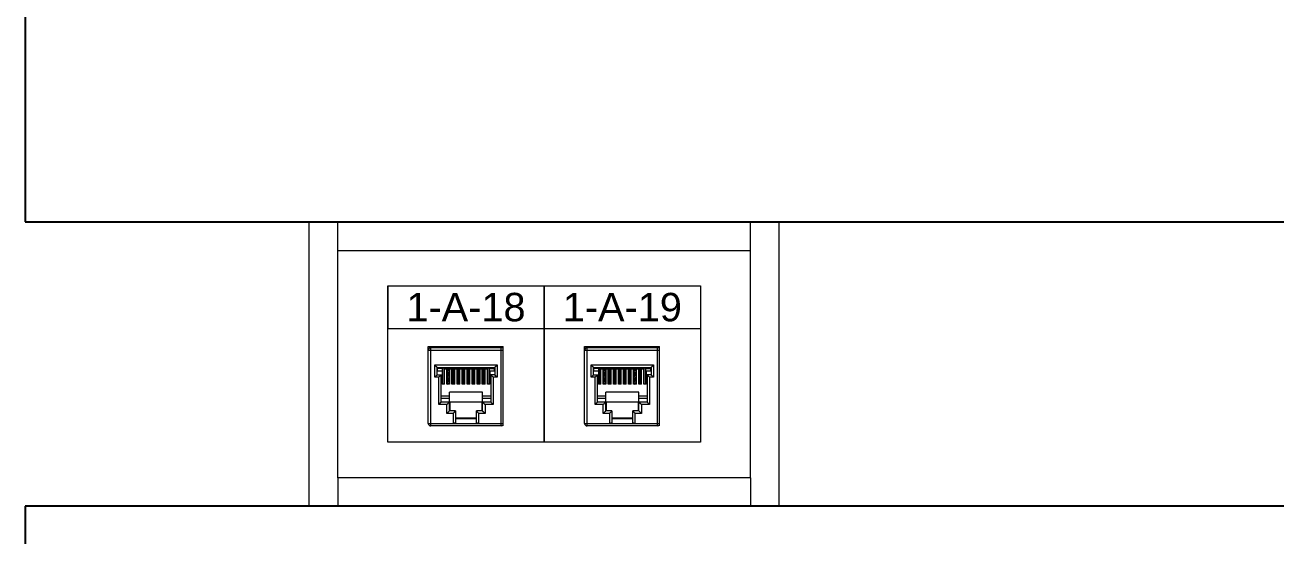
# Model space of a CAD drawing. Header units: millimetres. Extents: x 1256 to 2931, y 3298 to 3694.
# Drawn here: x 1609.32 to 1653.32, y 3489.2 to 3507.17 of the extents above; entities that cross this region are included whole.
import ezdxf

# ---------------------------------------------------------------- set-up
doc = ezdxf.new("R2010")
doc.units = ezdxf.units.MM
doc.layers.add('Canales', color=250, linetype='Continuous', lineweight=25)
doc.layers.add('Roseta', color=250, linetype='Continuous', lineweight=5)
doc.styles.get("Standard").update_dxf_attribs({"font": 'Arial.ttf'})
pattern_1 = [(45, (1503.525396, 3380.090486), (-0.03132663, 0.03132663), [])]
pattern_2 = [(45, (1509.025396, 3380.090486), (-0.03132663, 0.03132663), [])]

msp = doc.modelspace()

# ---------------------------------------------------------------- hatches: boundary and pattern name
at = {"layer": 'Roseta'}
h = msp.add_hatch(dxfattribs=at)
h.set_pattern_fill('ANSI31', color=256, scale=0.013954, style=0)
h.set_pattern_definition(pattern_1)
h.paths.add_polyline_path([(1624.246, 3495.112), (1624.187, 3495.112), (1624.171, 3495.111), (1624.171, 3494.535), (1624.246, 3494.535)])
h = msp.add_hatch(dxfattribs=at)
h.set_pattern_fill('ANSI31', color=256, scale=0.013954, style=0)
h.set_pattern_definition(pattern_1)
h.paths.add_polyline_path([(1624.423, 3495.112), (1624.361, 3495.112), (1624.349, 3495.111), (1624.349, 3494.535), (1624.423, 3494.535)])
h.paths.add_polyline_path([(1624.6, 3495.112), (1624.525, 3495.112), (1624.525, 3494.535), (1624.6, 3494.535)])
h.paths.add_polyline_path([(1624.778, 3495.112), (1624.703, 3495.112), (1624.703, 3494.535), (1624.778, 3494.535)])
h.paths.add_polyline_path([(1624.954, 3495.112), (1624.879, 3495.112), (1624.879, 3494.535), (1624.954, 3494.535)])
h.paths.add_polyline_path([(1625.057, 3494.535), (1625.132, 3494.535), (1625.132, 3495.112), (1625.057, 3495.112)])
h.paths.add_polyline_path([(1625.235, 3494.535), (1625.31, 3494.535), (1625.31, 3495.112), (1625.235, 3495.112)])
h = msp.add_hatch(dxfattribs=at)
h.set_pattern_fill('ANSI31', color=256, scale=0.013954, style=0)
h.set_pattern_definition(pattern_1)
h.paths.add_polyline_path([(1625.416, 3494.535), (1625.49, 3494.535), (1625.49, 3495.112), (1625.486, 3495.112), (1625.416, 3495.112)])
h = msp.add_hatch(dxfattribs=at)
h.set_pattern_fill('ANSI31', color=256, scale=0.013954, style=0)
h.set_pattern_definition(pattern_2)
h.paths.add_polyline_path([(1629.746, 3495.112), (1629.687, 3495.112), (1629.671, 3495.111), (1629.671, 3494.535), (1629.746, 3494.535)])
h = msp.add_hatch(dxfattribs=at)
h.set_pattern_fill('ANSI31', color=256, scale=0.013954, style=0)
h.set_pattern_definition(pattern_2)
h.paths.add_polyline_path([(1629.923, 3495.112), (1629.861, 3495.112), (1629.849, 3495.111), (1629.849, 3494.535), (1629.923, 3494.535)])
h.paths.add_polyline_path([(1630.1, 3495.112), (1630.025, 3495.112), (1630.025, 3494.535), (1630.1, 3494.535)])
h.paths.add_polyline_path([(1630.278, 3495.112), (1630.203, 3495.112), (1630.203, 3494.535), (1630.278, 3494.535)])
h.paths.add_polyline_path([(1630.454, 3495.112), (1630.379, 3495.112), (1630.379, 3494.535), (1630.454, 3494.535)])
h.paths.add_polyline_path([(1630.557, 3494.535), (1630.632, 3494.535), (1630.632, 3495.112), (1630.557, 3495.112)])
h.paths.add_polyline_path([(1630.735, 3494.535), (1630.81, 3494.535), (1630.81, 3495.112), (1630.735, 3495.112)])
h = msp.add_hatch(dxfattribs=at)
h.set_pattern_fill('ANSI31', color=256, scale=0.013954, style=0)
h.set_pattern_definition(pattern_2)
h.paths.add_polyline_path([(1630.916, 3494.535), (1630.99, 3494.535), (1630.99, 3495.112), (1630.986, 3495.112), (1630.916, 3495.112)])

# ---------------------------------------------------------------- linework, layer by layer
at = {"layer": 'Canales'}
for p, q in [((1609.318, 3530.239), (1609.318, 3500.239)), ((1609.318, 3530.239), (1609.318, 3500.239)), ((1609.318, 3500.239), (1749.318, 3500.239)), ((1749.318, 3490.239), (1609.318, 3490.239)), ((1609.318, 3490.239), (1609.318, 3460.239)), ((1609.318, 3490.239), (1609.318, 3460.239))]:
    msp.add_line(p, q, dxfattribs=at)
at = {"layer": 'Roseta'}
for p, q in [((1619.318, 3500.239), (1635.838, 3500.239)), ((1619.318, 3490.239), (1619.318, 3500.239)), ((1620.318, 3491.239), (1620.318, 3500.239)), ((1634.838, 3491.239), (1634.838, 3500.239)), ((1635.838, 3500.239), (1635.838, 3490.239)), ((1620.318, 3499.239), (1634.838, 3499.239)), ((1622.078, 3497.989), (1627.578, 3497.989)), ((1622.078, 3492.489), (1622.078, 3497.989)), ((1622.078, 3497.989), (1622.078, 3496.489)), ((1627.578, 3497.989), (1627.578, 3492.489)), ((1627.578, 3497.989), (1633.078, 3497.989)), ((1627.578, 3492.489), (1627.578, 3497.989)), ((1627.578, 3492.489), (1627.578, 3497.989)), ((1633.078, 3497.989), (1633.078, 3492.489)), ((1622.078, 3496.489), (1633.078, 3496.489)), ((1623.502, 3495.859), (1626.136, 3495.859)), ((1629.002, 3495.859), (1631.636, 3495.859)), ((1626.066, 3493.068), (1623.59, 3493.068)), ((1631.566, 3493.068), (1629.09, 3493.068)), ((1627.578, 3492.489), (1622.078, 3492.489)), ((1633.078, 3492.489), (1627.578, 3492.489)), ((1634.838, 3491.239), (1620.318, 3491.239)), ((1620.318, 3491.239), (1620.318, 3490.239)), ((1634.838, 3491.239), (1634.838, 3490.239)), ((1635.838, 3490.239), (1619.318, 3490.239))]:
    msp.add_line(p, q, dxfattribs=at)
at = {"layer": 'Roseta', "linetype": 'Continuous'}
for p, q in [((1623.502, 3493.155), (1623.502, 3495.859)), ((1623.502, 3495.736), (1626.136, 3495.736)), ((1623.59, 3493.068), (1623.59, 3495.859)), ((1623.59, 3495.824), (1626.066, 3495.824)), ((1626.066, 3493.068), (1626.066, 3495.859)), ((1626.136, 3493.068), (1626.136, 3495.859)), ((1629.002, 3493.155), (1629.002, 3495.859)), ((1629.002, 3495.736), (1631.636, 3495.736)), ((1629.09, 3493.068), (1629.09, 3495.859)), ((1629.09, 3495.824), (1631.566, 3495.824)), ((1631.566, 3493.068), (1631.566, 3495.859)), ((1631.636, 3493.068), (1631.636, 3495.859)), ((1623.729, 3495.211), (1625.927, 3495.211)), ((1623.729, 3494.777), (1623.729, 3495.211)), ((1623.816, 3495.124), (1625.84, 3495.124)), ((1623.816, 3494.864), (1623.816, 3495.124)), ((1623.816, 3495.124), (1623.816, 3495.124)), ((1623.816, 3495.112), (1625.84, 3495.112)), ((1623.825, 3494.995), (1623.825, 3495.112)), ((1624, 3494.535), (1624, 3495.112)), ((1624.008, 3495.112), (1624.008, 3494.535)), ((1624.165, 3495.112), (1624.165, 3494.535)), ((1624.171, 3495.112), (1624.171, 3494.535)), ((1624.187, 3495.112), (1624.171, 3495.111)), ((1624.246, 3495.112), (1624.246, 3494.535)), ((1624.343, 3495.112), (1624.343, 3494.535)), ((1624.349, 3495.112), (1624.349, 3494.535)), ((1624.361, 3495.112), (1624.349, 3495.111)), ((1624.423, 3495.112), (1624.423, 3494.535)), ((1624.522, 3495.112), (1624.522, 3494.535)), ((1624.525, 3495.112), (1624.525, 3494.535)), ((1624.6, 3495.112), (1624.6, 3494.535)), ((1624.7, 3495.112), (1624.7, 3494.535)), ((1624.703, 3495.112), (1624.703, 3494.535)), ((1624.778, 3495.112), (1624.778, 3494.535)), ((1624.879, 3495.112), (1624.879, 3494.535)), ((1624.954, 3495.112), (1624.954, 3494.535)), ((1624.955, 3495.112), (1624.955, 3494.535)), ((1625.057, 3495.112), (1625.057, 3494.535)), ((1625.132, 3495.112), (1625.132, 3494.535)), ((1625.133, 3495.112), (1625.133, 3494.535)), ((1625.235, 3495.112), (1625.235, 3494.535)), ((1625.31, 3495.112), (1625.31, 3494.535)), ((1625.314, 3495.112), (1625.314, 3494.535)), ((1625.416, 3495.112), (1625.416, 3494.535)), ((1625.49, 3495.112), (1625.486, 3495.112)), ((1625.49, 3495.113), (1625.49, 3495.112)), ((1625.49, 3495.112), (1625.49, 3494.535)), ((1625.494, 3495.112), (1625.494, 3494.535)), ((1625.648, 3494.535), (1625.648, 3495.112)), ((1625.656, 3494.535), (1625.656, 3495.112)), ((1625.831, 3494.995), (1625.831, 3495.112)), ((1625.84, 3495.124), (1625.84, 3494.864)), ((1625.84, 3495.124), (1625.84, 3495.124)), ((1625.927, 3495.211), (1625.927, 3494.777)), ((1629.229, 3495.211), (1631.427, 3495.211)), ((1629.229, 3494.777), (1629.229, 3495.211)), ((1629.316, 3495.124), (1631.34, 3495.124)), ((1629.316, 3494.864), (1629.316, 3495.124)), ((1629.316, 3495.124), (1629.316, 3495.124)), ((1629.316, 3495.112), (1631.34, 3495.112)), ((1629.325, 3494.995), (1629.325, 3495.112)), ((1629.5, 3494.535), (1629.5, 3495.112)), ((1629.508, 3495.112), (1629.508, 3494.535)), ((1629.665, 3495.112), (1629.665, 3494.535)), ((1629.671, 3495.112), (1629.671, 3494.535)), ((1629.687, 3495.112), (1629.671, 3495.111)), ((1629.746, 3495.112), (1629.746, 3494.535)), ((1629.843, 3495.112), (1629.843, 3494.535)), ((1629.849, 3495.112), (1629.849, 3494.535)), ((1629.861, 3495.112), (1629.849, 3495.111)), ((1629.923, 3495.112), (1629.923, 3494.535)), ((1630.022, 3495.112), (1630.022, 3494.535)), ((1630.025, 3495.112), (1630.025, 3494.535)), ((1630.1, 3495.112), (1630.1, 3494.535)), ((1630.2, 3495.112), (1630.2, 3494.535)), ((1630.203, 3495.112), (1630.203, 3494.535)), ((1630.278, 3495.112), (1630.278, 3494.535)), ((1630.379, 3495.112), (1630.379, 3494.535)), ((1630.454, 3495.112), (1630.454, 3494.535)), ((1630.455, 3495.112), (1630.455, 3494.535)), ((1630.557, 3495.112), (1630.557, 3494.535)), ((1630.632, 3495.112), (1630.632, 3494.535)), ((1630.633, 3495.112), (1630.633, 3494.535)), ((1630.735, 3495.112), (1630.735, 3494.535)), ((1630.81, 3495.112), (1630.81, 3494.535)), ((1630.814, 3495.112), (1630.814, 3494.535)), ((1630.916, 3495.112), (1630.916, 3494.535)), ((1630.99, 3495.112), (1630.986, 3495.112)), ((1630.99, 3495.113), (1630.99, 3495.112)), ((1630.99, 3495.112), (1630.99, 3494.535)), ((1630.994, 3495.112), (1630.994, 3494.535)), ((1631.148, 3494.535), (1631.148, 3495.112)), ((1631.156, 3494.535), (1631.156, 3495.112)), ((1631.331, 3494.995), (1631.331, 3495.112)), ((1631.34, 3495.124), (1631.34, 3494.864)), ((1631.34, 3495.124), (1631.34, 3495.124)), ((1631.427, 3495.211), (1631.427, 3494.777)), ((1623.869, 3494.777), (1623.729, 3494.777)), ((1623.816, 3495.072), (1623.825, 3495.072)), ((1623.816, 3494.864), (1623.991, 3494.864)), ((1624, 3495.082), (1623.825, 3495.082)), ((1624, 3494.995), (1623.825, 3494.995)), ((1623.869, 3493.818), (1623.869, 3494.777)), ((1623.956, 3493.905), (1623.956, 3494.864)), ((1623.991, 3494.995), (1623.991, 3494.535)), ((1624.075, 3494.535), (1624.075, 3495.073)), ((1624.075, 3495.073), (1624.157, 3495.073)), ((1624.157, 3495.072), (1624.075, 3495.072)), ((1624.157, 3494.535), (1624.157, 3495.073)), ((1624.253, 3494.535), (1624.253, 3495.073)), ((1624.253, 3495.073), (1624.335, 3495.073)), ((1624.335, 3495.072), (1624.253, 3495.072)), ((1624.335, 3494.535), (1624.335, 3495.073)), ((1624.431, 3494.535), (1624.431, 3495.073)), ((1624.431, 3495.073), (1624.513, 3495.073)), ((1624.513, 3495.072), (1624.431, 3495.072)), ((1624.513, 3494.535), (1624.513, 3495.073)), ((1624.609, 3494.535), (1624.609, 3495.073)), ((1624.609, 3495.073), (1624.691, 3495.073)), ((1624.691, 3495.072), (1624.609, 3495.072)), ((1624.691, 3494.535), (1624.691, 3495.073)), ((1624.787, 3494.535), (1624.787, 3495.073)), ((1624.787, 3495.073), (1624.869, 3495.073)), ((1624.869, 3495.072), (1624.787, 3495.072)), ((1624.869, 3494.535), (1624.869, 3495.073)), ((1624.965, 3494.535), (1624.965, 3495.073)), ((1624.965, 3495.073), (1625.047, 3495.073)), ((1625.047, 3495.072), (1624.965, 3495.072)), ((1625.047, 3494.535), (1625.047, 3495.073)), ((1625.143, 3494.535), (1625.143, 3495.073)), ((1625.143, 3495.073), (1625.225, 3495.073)), ((1625.225, 3495.072), (1625.143, 3495.072)), ((1625.225, 3494.535), (1625.225, 3495.073)), ((1625.321, 3494.535), (1625.321, 3495.073)), ((1625.321, 3495.073), (1625.403, 3495.073)), ((1625.403, 3495.072), (1625.321, 3495.072)), ((1625.403, 3494.535), (1625.403, 3495.073)), ((1625.499, 3494.535), (1625.499, 3495.073)), ((1625.499, 3495.073), (1625.581, 3495.073)), ((1625.581, 3495.072), (1625.499, 3495.072)), ((1625.581, 3494.535), (1625.581, 3495.073)), ((1625.656, 3495.082), (1625.831, 3495.082)), ((1625.831, 3494.995), (1625.656, 3494.995)), ((1625.665, 3494.995), (1625.665, 3494.535)), ((1625.84, 3494.864), (1625.665, 3494.864)), ((1625.7, 3494.864), (1625.7, 3493.905)), ((1625.927, 3494.777), (1625.787, 3494.777)), ((1625.787, 3494.777), (1625.787, 3493.818)), ((1625.84, 3495.072), (1625.831, 3495.072)), ((1629.369, 3494.777), (1629.229, 3494.777)), ((1629.316, 3495.072), (1629.325, 3495.072)), ((1629.316, 3494.864), (1629.491, 3494.864)), ((1629.5, 3495.082), (1629.325, 3495.082)), ((1629.5, 3494.995), (1629.325, 3494.995)), ((1629.369, 3493.818), (1629.369, 3494.777)), ((1629.456, 3493.905), (1629.456, 3494.864)), ((1629.491, 3494.995), (1629.491, 3494.535)), ((1629.575, 3494.535), (1629.575, 3495.073)), ((1629.575, 3495.073), (1629.657, 3495.073)), ((1629.657, 3495.072), (1629.575, 3495.072)), ((1629.657, 3494.535), (1629.657, 3495.073)), ((1629.753, 3494.535), (1629.753, 3495.073)), ((1629.753, 3495.073), (1629.835, 3495.073)), ((1629.835, 3495.072), (1629.753, 3495.072)), ((1629.835, 3494.535), (1629.835, 3495.073)), ((1629.931, 3494.535), (1629.931, 3495.073)), ((1629.931, 3495.073), (1630.013, 3495.073)), ((1630.013, 3495.072), (1629.931, 3495.072)), ((1630.013, 3494.535), (1630.013, 3495.073)), ((1630.109, 3494.535), (1630.109, 3495.073)), ((1630.109, 3495.073), (1630.191, 3495.073)), ((1630.191, 3495.072), (1630.109, 3495.072)), ((1630.191, 3494.535), (1630.191, 3495.073)), ((1630.287, 3494.535), (1630.287, 3495.073)), ((1630.287, 3495.073), (1630.369, 3495.073)), ((1630.369, 3495.072), (1630.287, 3495.072)), ((1630.369, 3494.535), (1630.369, 3495.073)), ((1630.465, 3494.535), (1630.465, 3495.073)), ((1630.465, 3495.073), (1630.547, 3495.073)), ((1630.547, 3495.072), (1630.465, 3495.072)), ((1630.547, 3494.535), (1630.547, 3495.073)), ((1630.643, 3494.535), (1630.643, 3495.073)), ((1630.643, 3495.073), (1630.725, 3495.073)), ((1630.725, 3495.072), (1630.643, 3495.072)), ((1630.725, 3494.535), (1630.725, 3495.073)), ((1630.821, 3494.535), (1630.821, 3495.073)), ((1630.821, 3495.073), (1630.903, 3495.073)), ((1630.903, 3495.072), (1630.821, 3495.072)), ((1630.903, 3494.535), (1630.903, 3495.073)), ((1630.999, 3494.535), (1630.999, 3495.073)), ((1630.999, 3495.073), (1631.081, 3495.073)), ((1631.081, 3495.072), (1630.999, 3495.072)), ((1631.081, 3494.535), (1631.081, 3495.073)), ((1631.156, 3495.082), (1631.331, 3495.082)), ((1631.331, 3494.995), (1631.156, 3494.995)), ((1631.165, 3494.995), (1631.165, 3494.535)), ((1631.34, 3494.864), (1631.165, 3494.864)), ((1631.2, 3494.864), (1631.2, 3493.905)), ((1631.427, 3494.777), (1631.287, 3494.777)), ((1631.287, 3494.777), (1631.287, 3493.818)), ((1631.34, 3495.072), (1631.331, 3495.072)), ((1624.075, 3494.535), (1623.991, 3494.535)), ((1624.253, 3494.535), (1624.157, 3494.535)), ((1624.244, 3493.591), (1624.244, 3494.254)), ((1625.412, 3494.254), (1624.244, 3494.254)), ((1624.431, 3494.535), (1624.335, 3494.535)), ((1624.609, 3494.535), (1624.513, 3494.535)), ((1624.787, 3494.535), (1624.691, 3494.535)), ((1624.965, 3494.535), (1624.869, 3494.535)), ((1625.143, 3494.535), (1625.047, 3494.535)), ((1625.321, 3494.535), (1625.225, 3494.535)), ((1625.499, 3494.535), (1625.403, 3494.535)), ((1625.412, 3493.591), (1625.412, 3494.254)), ((1625.665, 3494.535), (1625.581, 3494.535)), ((1629.575, 3494.535), (1629.491, 3494.535)), ((1629.753, 3494.535), (1629.657, 3494.535)), ((1629.744, 3493.591), (1629.744, 3494.254)), ((1630.912, 3494.254), (1629.744, 3494.254)), ((1629.931, 3494.535), (1629.835, 3494.535)), ((1630.109, 3494.535), (1630.013, 3494.535)), ((1630.287, 3494.535), (1630.191, 3494.535)), ((1630.465, 3494.535), (1630.369, 3494.535)), ((1630.643, 3494.535), (1630.547, 3494.535)), ((1630.821, 3494.535), (1630.725, 3494.535)), ((1630.999, 3494.535), (1630.903, 3494.535)), ((1630.912, 3493.591), (1630.912, 3494.254)), ((1631.165, 3494.535), (1631.081, 3494.535)), ((1624.156, 3493.818), (1623.869, 3493.818)), ((1624.244, 3494.114), (1623.956, 3494.114)), ((1624.244, 3494.027), (1623.956, 3494.027)), ((1625.7, 3493.905), (1623.956, 3493.905)), ((1624.156, 3493.504), (1624.156, 3493.818)), ((1624.247, 3493.905), (1624.247, 3493.591)), ((1624.256, 3493.905), (1624.256, 3493.591)), ((1625.4, 3493.591), (1625.4, 3493.905)), ((1625.409, 3493.591), (1625.409, 3493.905)), ((1625.7, 3494.114), (1625.412, 3494.114)), ((1625.7, 3494.027), (1625.412, 3494.027)), ((1625.5, 3493.818), (1625.5, 3493.504)), ((1625.787, 3493.818), (1625.5, 3493.818)), ((1629.656, 3493.818), (1629.369, 3493.818)), ((1629.744, 3494.114), (1629.456, 3494.114)), ((1629.744, 3494.027), (1629.456, 3494.027)), ((1631.2, 3493.905), (1629.456, 3493.905)), ((1629.656, 3493.504), (1629.656, 3493.818)), ((1629.747, 3493.905), (1629.747, 3493.591)), ((1629.756, 3493.905), (1629.756, 3493.591)), ((1630.9, 3493.591), (1630.9, 3493.905)), ((1630.909, 3493.591), (1630.909, 3493.905)), ((1631.2, 3494.114), (1630.912, 3494.114)), ((1631.2, 3494.027), (1630.912, 3494.027)), ((1631, 3493.818), (1631, 3493.504)), ((1631.287, 3493.818), (1631, 3493.818)), ((1624.375, 3493.504), (1624.156, 3493.504)), ((1624.462, 3493.591), (1624.244, 3493.591)), ((1624.375, 3493.504), (1624.375, 3493.155)), ((1624.462, 3493.591), (1624.462, 3493.181)), ((1624.462, 3493.347), (1625.194, 3493.347)), ((1624.462, 3493.338), (1625.194, 3493.338)), ((1625.194, 3493.181), (1625.194, 3493.591)), ((1625.412, 3493.591), (1625.194, 3493.591)), ((1625.281, 3493.155), (1625.281, 3493.504)), ((1625.5, 3493.504), (1625.281, 3493.504)), ((1629.875, 3493.504), (1629.656, 3493.504)), ((1629.962, 3493.591), (1629.744, 3493.591)), ((1629.875, 3493.504), (1629.875, 3493.155)), ((1629.962, 3493.591), (1629.962, 3493.181)), ((1629.962, 3493.347), (1630.694, 3493.347)), ((1629.962, 3493.338), (1630.694, 3493.338)), ((1630.694, 3493.181), (1630.694, 3493.591)), ((1630.912, 3493.591), (1630.694, 3493.591)), ((1630.781, 3493.155), (1630.781, 3493.504)), ((1631, 3493.504), (1630.781, 3493.504)), ((1623.502, 3493.155), (1626.136, 3493.155)), ((1624.462, 3493.329), (1625.194, 3493.329)), ((1629.002, 3493.155), (1631.636, 3493.155)), ((1629.962, 3493.329), (1630.694, 3493.329))]:
    msp.add_line(p, q, dxfattribs=at)
for centre, start, end in [((1623.59, 3495.736), 90, 180), ((1626.066, 3495.736), 36.2342, 90), ((1629.09, 3495.736), 90, 180), ((1631.566, 3495.736), 36.2342, 90), ((1623.59, 3493.155), 180, 270), ((1626.066, 3493.155), 270, 323.2664), ((1629.09, 3493.155), 180, 270), ((1631.566, 3493.155), 270, 323.2664)]:
    msp.add_arc(centre, 0.0872, start, end, dxfattribs=at)
for points, start_tangent, end_tangent in [([(1623.816, 3495.124), (1623.813, 3495.127), (1623.806, 3495.134), (1623.796, 3495.144), (1623.784, 3495.156), (1623.771, 3495.169), (1623.757, 3495.183), (1623.743, 3495.197), (1623.729, 3495.211)], (-0.707107, 0.707107), (-0.707107, 0.707107)), ([(1625.84, 3495.124), (1625.843, 3495.127), (1625.85, 3495.134), (1625.86, 3495.144), (1625.872, 3495.156), (1625.885, 3495.169), (1625.899, 3495.183), (1625.913, 3495.197), (1625.927, 3495.211)], (0.707107, 0.707107), (0.707107, 0.707107)), ([(1629.316, 3495.124), (1629.313, 3495.127), (1629.306, 3495.134), (1629.296, 3495.144), (1629.284, 3495.156), (1629.271, 3495.169), (1629.257, 3495.183), (1629.243, 3495.197), (1629.229, 3495.211)], (-0.707107, 0.707107), (-0.707107, 0.707107)), ([(1631.34, 3495.124), (1631.343, 3495.127), (1631.35, 3495.134), (1631.36, 3495.144), (1631.372, 3495.156), (1631.385, 3495.169), (1631.399, 3495.183), (1631.413, 3495.197), (1631.427, 3495.211)], (0.707107, 0.707107), (0.707107, 0.707107)), ([(1623.729, 3494.777), (1623.743, 3494.791), (1623.758, 3494.806), (1623.772, 3494.82), (1623.785, 3494.833), (1623.797, 3494.845), (1623.807, 3494.855), (1623.814, 3494.862), (1623.816, 3494.864)], (0.707107, 0.707107), (0.707107, 0.707107)), ([(1623.869, 3494.777), (1623.883, 3494.791), (1623.897, 3494.806), (1623.911, 3494.82), (1623.924, 3494.833), (1623.936, 3494.845), (1623.946, 3494.855), (1623.953, 3494.862), (1623.956, 3494.864)], (0.707107, 0.707107), (0.707107, 0.707107)), ([(1625.787, 3494.777), (1625.773, 3494.791), (1625.759, 3494.806), (1625.745, 3494.82), (1625.732, 3494.833), (1625.72, 3494.845), (1625.71, 3494.855), (1625.703, 3494.862), (1625.7, 3494.864)], (-0.707107, 0.707107), (-0.707107, 0.707107)), ([(1625.927, 3494.777), (1625.913, 3494.791), (1625.898, 3494.806), (1625.884, 3494.82), (1625.871, 3494.833), (1625.859, 3494.845), (1625.849, 3494.855), (1625.842, 3494.862), (1625.84, 3494.864)], (-0.707107, 0.707107), (-0.707107, 0.707107)), ([(1629.229, 3494.777), (1629.243, 3494.791), (1629.258, 3494.806), (1629.272, 3494.82), (1629.285, 3494.833), (1629.297, 3494.845), (1629.307, 3494.855), (1629.314, 3494.862), (1629.316, 3494.864)], (0.707107, 0.707107), (0.707107, 0.707107)), ([(1629.369, 3494.777), (1629.383, 3494.791), (1629.397, 3494.806), (1629.411, 3494.82), (1629.424, 3494.833), (1629.436, 3494.845), (1629.446, 3494.855), (1629.453, 3494.862), (1629.456, 3494.864)], (0.707107, 0.707107), (0.707107, 0.707107)), ([(1631.287, 3494.777), (1631.273, 3494.791), (1631.259, 3494.806), (1631.245, 3494.82), (1631.232, 3494.833), (1631.22, 3494.845), (1631.21, 3494.855), (1631.203, 3494.862), (1631.2, 3494.864)], (-0.707107, 0.707107), (-0.707107, 0.707107)), ([(1631.427, 3494.777), (1631.413, 3494.791), (1631.398, 3494.806), (1631.384, 3494.82), (1631.371, 3494.833), (1631.359, 3494.845), (1631.349, 3494.855), (1631.342, 3494.862), (1631.34, 3494.864)], (-0.707107, 0.707107), (-0.707107, 0.707107)), ([(1623.869, 3493.818), (1623.883, 3493.832), (1623.897, 3493.846), (1623.911, 3493.86), (1623.924, 3493.874), (1623.936, 3493.885), (1623.946, 3493.895), (1623.953, 3493.902), (1623.956, 3493.905)], (0.707107, 0.707107), (0.707107, 0.707107)), ([(1624.156, 3493.818), (1624.171, 3493.832), (1624.185, 3493.846), (1624.199, 3493.86), (1624.212, 3493.874), (1624.224, 3493.885), (1624.234, 3493.895), (1624.241, 3493.902), (1624.244, 3493.905)], (0.707107, 0.707107), (0.707107, 0.707107)), ([(1625.5, 3493.818), (1625.485, 3493.832), (1625.471, 3493.846), (1625.457, 3493.86), (1625.444, 3493.874), (1625.432, 3493.885), (1625.422, 3493.895), (1625.415, 3493.902), (1625.412, 3493.905)], (-0.707107, 0.707107), (-0.707107, 0.707107)), ([(1625.787, 3493.818), (1625.773, 3493.832), (1625.759, 3493.846), (1625.745, 3493.86), (1625.732, 3493.874), (1625.72, 3493.885), (1625.71, 3493.895), (1625.703, 3493.902), (1625.7, 3493.905)], (-0.707107, 0.707107), (-0.707107, 0.707107)), ([(1629.369, 3493.818), (1629.383, 3493.832), (1629.397, 3493.846), (1629.411, 3493.86), (1629.424, 3493.874), (1629.436, 3493.885), (1629.446, 3493.895), (1629.453, 3493.902), (1629.456, 3493.905)], (0.707107, 0.707107), (0.707107, 0.707107)), ([(1629.656, 3493.818), (1629.671, 3493.832), (1629.685, 3493.846), (1629.699, 3493.86), (1629.712, 3493.874), (1629.724, 3493.885), (1629.734, 3493.895), (1629.741, 3493.902), (1629.744, 3493.905)], (0.707107, 0.707107), (0.707107, 0.707107)), ([(1631, 3493.818), (1630.985, 3493.832), (1630.971, 3493.846), (1630.957, 3493.86), (1630.944, 3493.874), (1630.932, 3493.885), (1630.922, 3493.895), (1630.915, 3493.902), (1630.912, 3493.905)], (-0.707107, 0.707107), (-0.707107, 0.707107)), ([(1631.287, 3493.818), (1631.273, 3493.832), (1631.259, 3493.846), (1631.245, 3493.86), (1631.232, 3493.874), (1631.22, 3493.885), (1631.21, 3493.895), (1631.203, 3493.902), (1631.2, 3493.905)], (-0.707107, 0.707107), (-0.707107, 0.707107)), ([(1624.156, 3493.504), (1624.171, 3493.518), (1624.185, 3493.532), (1624.199, 3493.546), (1624.212, 3493.56), (1624.224, 3493.572), (1624.234, 3493.581), (1624.241, 3493.588), (1624.244, 3493.591)], (0.707107, 0.707107), (0.707107, 0.707107)), ([(1624.375, 3493.504), (1624.389, 3493.518), (1624.403, 3493.532), (1624.417, 3493.546), (1624.43, 3493.56), (1624.442, 3493.572), (1624.452, 3493.581), (1624.459, 3493.588), (1624.462, 3493.591)], (0.707107, 0.707107), (0.707107, 0.707107)), ([(1625.281, 3493.504), (1625.267, 3493.518), (1625.253, 3493.532), (1625.239, 3493.546), (1625.226, 3493.56), (1625.214, 3493.572), (1625.204, 3493.581), (1625.197, 3493.588), (1625.194, 3493.591)], (-0.707107, 0.707107), (-0.707107, 0.707107)), ([(1625.5, 3493.504), (1625.485, 3493.518), (1625.471, 3493.532), (1625.457, 3493.546), (1625.444, 3493.56), (1625.432, 3493.572), (1625.422, 3493.581), (1625.415, 3493.588), (1625.412, 3493.591)], (-0.707107, 0.707107), (-0.707107, 0.707107)), ([(1629.656, 3493.504), (1629.671, 3493.518), (1629.685, 3493.532), (1629.699, 3493.546), (1629.712, 3493.56), (1629.724, 3493.572), (1629.734, 3493.581), (1629.741, 3493.588), (1629.744, 3493.591)], (0.707107, 0.707107), (0.707107, 0.707107)), ([(1629.875, 3493.504), (1629.889, 3493.518), (1629.903, 3493.532), (1629.917, 3493.546), (1629.93, 3493.56), (1629.942, 3493.572), (1629.952, 3493.581), (1629.959, 3493.588), (1629.962, 3493.591)], (0.707107, 0.707107), (0.707107, 0.707107)), ([(1630.781, 3493.504), (1630.767, 3493.518), (1630.753, 3493.532), (1630.739, 3493.546), (1630.726, 3493.56), (1630.714, 3493.572), (1630.704, 3493.581), (1630.697, 3493.588), (1630.694, 3493.591)], (-0.707107, 0.707107), (-0.707107, 0.707107)), ([(1631, 3493.504), (1630.985, 3493.518), (1630.971, 3493.532), (1630.957, 3493.546), (1630.944, 3493.56), (1630.932, 3493.572), (1630.922, 3493.581), (1630.915, 3493.588), (1630.912, 3493.591)], (-0.707107, 0.707107), (-0.707107, 0.707107)), ([(1624.462, 3493.181), (1624.459, 3493.174), (1624.45, 3493.168), (1624.436, 3493.162), (1624.418, 3493.158), (1624.396, 3493.156), (1624.375, 3493.155)], (0, -1), (-1, 0)), ([(1625.281, 3493.155), (1625.26, 3493.156), (1625.238, 3493.158), (1625.22, 3493.162), (1625.206, 3493.168), (1625.197, 3493.174), (1625.194, 3493.181)], (-1, 0), (0, 1)), ([(1629.962, 3493.181), (1629.959, 3493.174), (1629.95, 3493.168), (1629.936, 3493.162), (1629.918, 3493.158), (1629.896, 3493.156), (1629.875, 3493.155)], (0, -1), (-1, 0)), ([(1630.781, 3493.155), (1630.76, 3493.156), (1630.738, 3493.158), (1630.72, 3493.162), (1630.706, 3493.168), (1630.697, 3493.174), (1630.694, 3493.181)], (-1, 0), (0, 1))]:
    msp.add_spline(points, degree=3, dxfattribs=dict(at, start_tangent=start_tangent, end_tangent=end_tangent))

# ---------------------------------------------------------------- texts
at = {"layer": 'Roseta', "char_height": 1, "attachment_point": 5}
for s, insert in [('1-A-18', (1624.828, 3497.238)), ('1-A-19', (1630.328, 3497.238))]:
    msp.add_mtext_dynamic_manual_height_columns(s, width=5.5, gutter_width=12.5, heights=[1.5], dxfattribs=dict(at, insert=insert))

doc.saveas('drawing.dxf')
